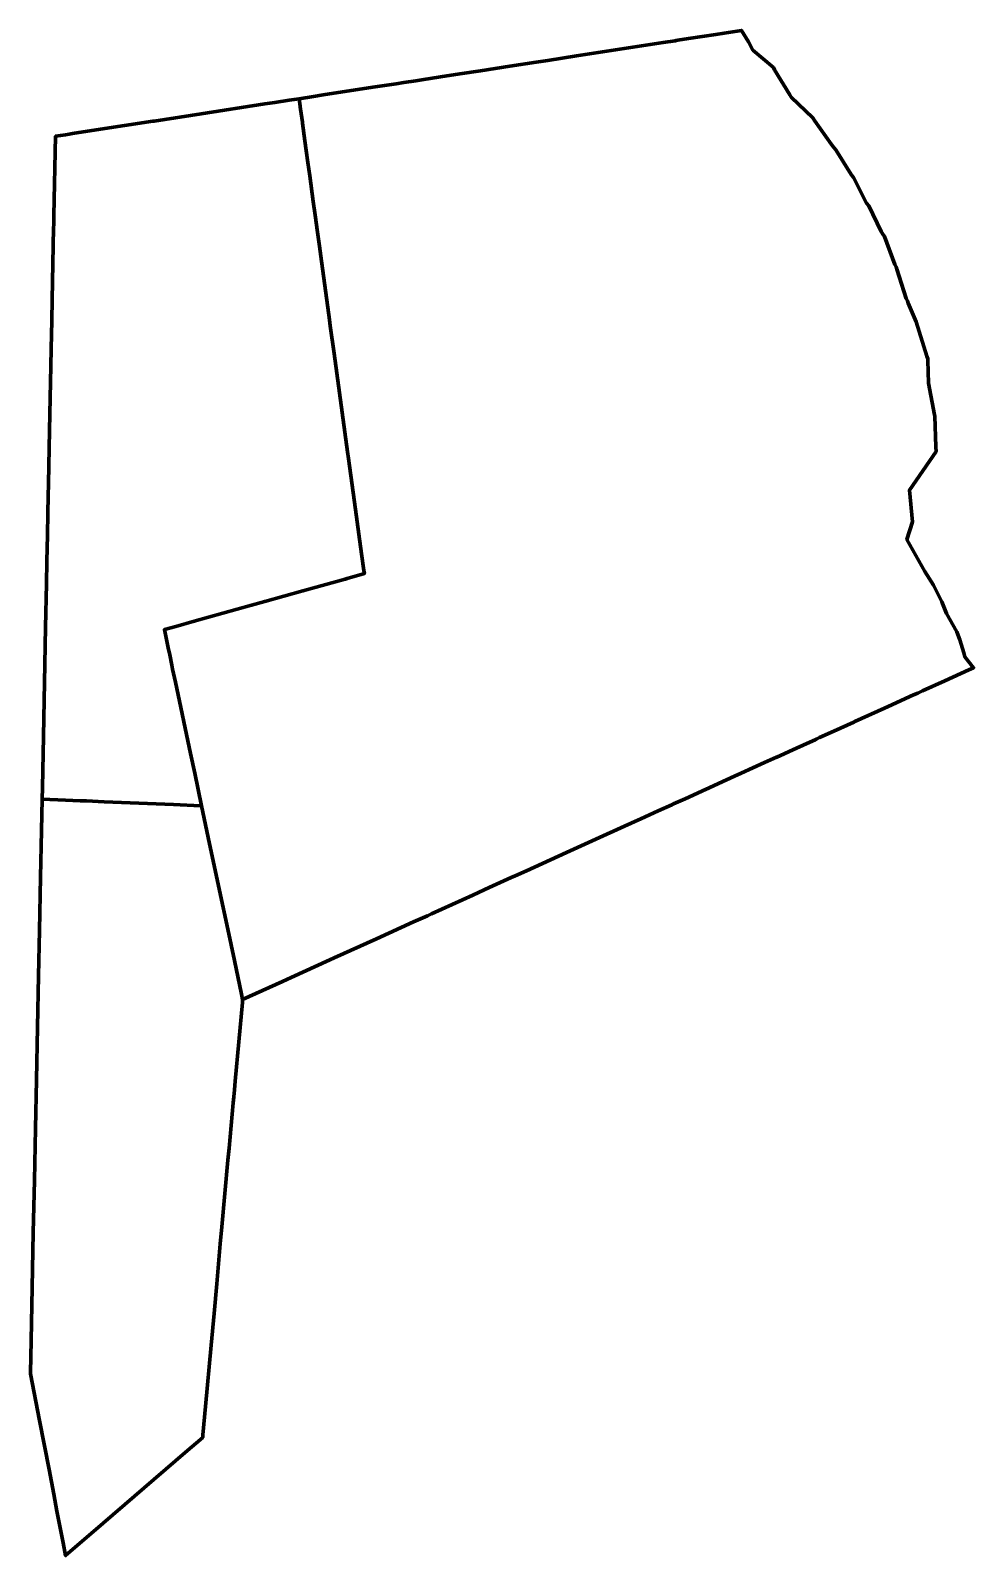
# Model space of a CAD drawing. Header units: metres. Extents: x 807751 to 807824, y 9157367 to 9157486.
import ezdxf

# ---------------------------------------------------------------- set-up
doc = ezdxf.new("R2010")
doc.units = ezdxf.units.M
doc.header["$MEASUREMENT"] = 0
doc.layers.add('2852-21120', color=1, linetype='Continuous')

msp = doc.modelspace()

# ---------------------------------------------------------------- linework, layer by layer
at = {"layer": '2852-21120', "color": 131, "lineweight": 70, "true_color": 0xbbffff}
msp.add_lwpolyline([(807761.11, 9157439.27), (807761.41, 9157437.85), (807761.53, 9157437.29), (807761.7, 9157436.48), (807761.76, 9157436.18), (807761.98, 9157435.15), (807763.17, 9157429.56), (807763.49, 9157428.03), (807764.03, 9157425.47), (807764.55, 9157423), (807765.43, 9157418.84), (807766.07, 9157415.81), (807766.59, 9157413.36), (807767.15, 9157410.73), (807767.24, 9157410.31), (807767.24, 9157410.3), (807770.37, 9157411.72), (807771.04, 9157412.02), (807774.08, 9157413.4), (807774.41, 9157413.56), (807777.71, 9157415.05), (807780.62, 9157416.38), (807781.53, 9157416.79), (807781.72, 9157416.87), (807782.03, 9157417.02), (807785.26, 9157418.48), (807786.15, 9157418.89), (807786.55, 9157419.07), (807788.27, 9157419.85), (807788.59, 9157419.99), (807789.46, 9157420.39), (807792.59, 9157421.81), (807795.48, 9157423.12), (807797.96, 9157424.25), (807798.41, 9157424.45), (807799.79, 9157425.08), (807800.85, 9157425.56), (807800.98, 9157425.62), (807801.88, 9157426.02), (807803.53, 9157426.78), (807803.72, 9157426.86), (807803.78, 9157426.89), (807804.51, 9157427.22), (807805.76, 9157427.79), (807806.28, 9157428.02), (807808.11, 9157428.86), (807809.05, 9157429.28), (807809.07, 9157429.29), (807809.36, 9157429.42), (807810.31, 9157429.85), (807811.41, 9157430.35), (807812.06, 9157430.65), (807812.2, 9157430.71), (807812.41, 9157430.81), (807813.53, 9157431.31), (807815.09, 9157432.02), (807815.18, 9157432.07), (807817.49, 9157433.11), (807817.8, 9157433.25), (807819.77, 9157434.15), (807820.1, 9157434.3), (807820.48, 9157434.47), (807822.23, 9157435.26), (807824.1, 9157436.11), (807824.47, 9157436.28), (807823.8, 9157437.15), (807823.72, 9157437.46), (807823.4, 9157438.48), (807823.17, 9157439.1), (807822.36, 9157440.52), (807822, 9157441.44), (807821.34, 9157442.75), (807820.67, 9157443.82), (807819.25, 9157446.33), (807819.69, 9157447.71), (807819.45, 9157450.18), (807821.54, 9157453.22), (807821.53, 9157453.55), (807821.52, 9157453.57), (807821.45, 9157455.98), (807821.42, 9157456.09), (807820.95, 9157458.56), (807820.9, 9157460.34), (807820.9, 9157460.48), (807820.82, 9157460.69), (807819.97, 9157463.37), (807819.36, 9157464.82), (807819.29, 9157465), (807819.21, 9157465.19), (807818.46, 9157467.48), (807818.41, 9157467.68), (807818.3, 9157467.85), (807817.49, 9157470.05), (807817.38, 9157470.24), (807817.23, 9157470.43), (807816.28, 9157472.44), (807816.1, 9157472.67), (807815.08, 9157474.68), (807814.89, 9157474.91), (807813.68, 9157476.83), (807813.53, 9157477.02), (807813.36, 9157477.24), (807812.02, 9157479.12), (807811.88, 9157479.34), (807810.2, 9157480.96), (807810.08, 9157481.13), (807808.9, 9157483.11), (807808.81, 9157483.28), (807807.18, 9157484.64), (807806.86, 9157485.3), (807806.3, 9157486.18), (807804.95, 9157485.97), (807804.29, 9157485.87), (807802.15, 9157485.54), (807801.32, 9157485.41), (807801.2, 9157485.39), (807801.11, 9157485.38), (807800.18, 9157485.24), (807793.39, 9157484.19), (807791.13, 9157483.84), (807790.22, 9157483.7), (807788.16, 9157483.38), (807785.87, 9157483.03), (807784.24, 9157482.78), (807782.73, 9157482.55), (807781.27, 9157482.32), (807780.79, 9157482.25), (807779.87, 9157482.11), (807779.26, 9157482.01), (807777.81, 9157481.79), (807777.43, 9157481.73), (807773.54, 9157481.13), (807772.79, 9157481.01), (807771.67, 9157480.84), (807771.74, 9157480.26), (807771.75, 9157480.23), (807771.75, 9157480.21), (807771.78, 9157480.01), (807771.82, 9157479.69), (807771.92, 9157478.99), (807771.93, 9157478.93), (807772.12, 9157477.55), (807772.22, 9157476.78), (807772.35, 9157475.84), (807772.49, 9157474.81), (807772.77, 9157472.8), (807772.91, 9157471.73), (807773.1, 9157470.39), (807773.25, 9157469.3), (807773.36, 9157468.5), (807774.04, 9157463.52), (807774.1, 9157463.05), (807774.4, 9157460.89), (807775.46, 9157453.19), (807775.53, 9157452.66), (807775.61, 9157452.1), (807776, 9157449.24), (807776.55, 9157445.21), (807776.73, 9157443.89), (807776.77, 9157443.65), (807775.43, 9157443.27), (807775.26, 9157443.23), (807771.96, 9157442.3), (807768.97, 9157441.47), (807767.94, 9157441.18), (807763.45, 9157439.92), (807762.02, 9157439.52)], close=True, dxfattribs=at)
at = {"layer": '2852-21120', "color": 3, "lineweight": 70, "true_color": 0x00ff00}
msp.add_lwpolyline([(807751.56, 9157426.9), (807751.54, 9157425.99), (807753.38, 9157425.92), (807754.53, 9157425.87), (807755.02, 9157425.85), (807756.39, 9157425.79), (807761.82, 9157425.57), (807763.95, 9157425.48), (807764, 9157425.48), (807764.03, 9157425.47), (807763.49, 9157428.03), (807763.17, 9157429.56), (807761.98, 9157435.15), (807761.76, 9157436.18), (807761.7, 9157436.48), (807761.53, 9157437.29), (807761.41, 9157437.85), (807761.11, 9157439.27), (807762.02, 9157439.52), (807763.45, 9157439.92), (807767.94, 9157441.18), (807768.97, 9157441.47), (807771.96, 9157442.3), (807775.26, 9157443.23), (807775.43, 9157443.27), (807776.77, 9157443.65), (807776.73, 9157443.89), (807776.55, 9157445.21), (807776, 9157449.24), (807775.61, 9157452.1), (807775.53, 9157452.66), (807775.46, 9157453.19), (807774.4, 9157460.89), (807774.1, 9157463.05), (807774.04, 9157463.52), (807773.36, 9157468.5), (807773.25, 9157469.3), (807773.1, 9157470.39), (807772.91, 9157471.73), (807772.77, 9157472.8), (807772.49, 9157474.81), (807772.35, 9157475.84), (807772.22, 9157476.78), (807772.12, 9157477.55), (807771.93, 9157478.93), (807771.92, 9157478.99), (807771.82, 9157479.69), (807771.78, 9157480.01), (807771.75, 9157480.21), (807771.75, 9157480.23), (807771.74, 9157480.26), (807771.67, 9157480.84), (807770.88, 9157480.72), (807769.75, 9157480.55), (807768.99, 9157480.43), (807763.98, 9157479.66), (807760.31, 9157479.09), (807760.23, 9157479.08), (807760.2, 9157479.07), (807755.76, 9157478.39), (807753.91, 9157478.11), (807753.65, 9157478.06), (807753.37, 9157478.02), (807752.59, 9157477.9), (807752.46, 9157471.69), (807752.45, 9157471), (807752.44, 9157470.74), (807752.33, 9157465.11), (807752.29, 9157463.46), (807752.25, 9157461.26), (807752.22, 9157459.92), (807752.15, 9157456.15), (807752.12, 9157454.86), (807752.04, 9157450.72), (807752.02, 9157449.72), (807751.99, 9157448.38), (807751.96, 9157446.66), (807751.91, 9157444.64), (807751.88, 9157442.86), (807751.81, 9157439.46), (807751.75, 9157436.57), (807751.64, 9157430.91)], close=True, dxfattribs=at)
at = {"layer": '2852-21120', "color": 1, "lineweight": 70, "true_color": 0xff0000}
msp.add_lwpolyline([(807750.63, 9157381.07), (807750.63, 9157381), (807751.33, 9157377.34), (807752.08, 9157373.51), (807752.45, 9157371.57), (807752.7, 9157370.25), (807753.18, 9157367.77), (807753.38, 9157366.77), (807756.32, 9157369.31), (807758.77, 9157371.42), (807762.75, 9157374.85), (807764.11, 9157376.02), (807764.13, 9157376.22), (807764.33, 9157378.44), (807764.77, 9157383.24), (807765, 9157385.73), (807765.21, 9157388.04), (807765.49, 9157391.18), (807765.62, 9157392.52), (807766.09, 9157397.73), (807766.18, 9157398.66), (807766.5, 9157402.21), (807766.54, 9157402.69), (807766.59, 9157403.24), (807766.66, 9157403.91), (807767.22, 9157410.07), (807767.22, 9157410.13), (807767.23, 9157410.21), (807767.24, 9157410.3), (807767.24, 9157410.31), (807767.15, 9157410.73), (807766.59, 9157413.36), (807766.07, 9157415.81), (807765.43, 9157418.84), (807764.55, 9157423), (807764.03, 9157425.47), (807764, 9157425.48), (807763.95, 9157425.48), (807761.82, 9157425.57), (807756.39, 9157425.79), (807755.02, 9157425.85), (807754.53, 9157425.87), (807753.38, 9157425.92), (807751.54, 9157425.99), (807751.49, 9157423.54), (807751.41, 9157419.89), (807751.33, 9157415.71), (807751.26, 9157412.17), (807751.18, 9157408.15), (807751.09, 9157404.02), (807751.02, 9157400.2), (807750.93, 9157396.13), (807750.85, 9157392.07), (807750.76, 9157387.76), (807750.68, 9157383.6)], close=True, dxfattribs=at)

doc.saveas('drawing.dxf')
